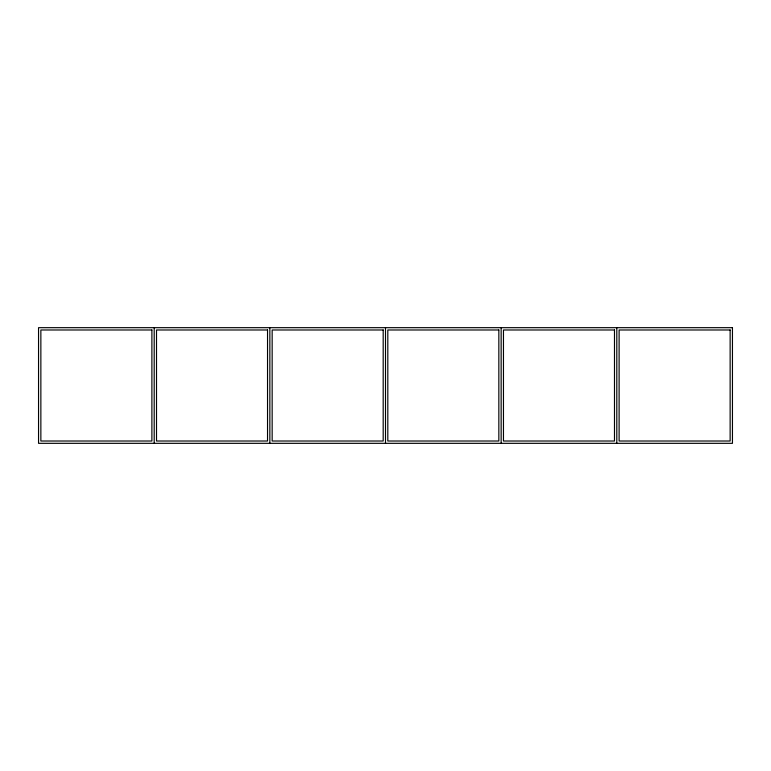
<?xml version="1.0" encoding="UTF-8"?>
<svg xmlns="http://www.w3.org/2000/svg" width="771" height="771" viewBox="0 0 771 771"><rect width="100%" height="100%" fill="white"/><g stroke="black" fill="none" stroke-linecap="round" stroke-linejoin="round"><path stroke-width="1.16" d="M616.8 327.675L616.8 443.325M501.15 327.675L501.15 443.325M385.5 327.675L385.5 443.325M269.85 327.675L269.85 443.325M154.2 327.675L154.2 443.325M732.45 327.675L38.55 327.675L38.55 443.325L732.45 443.325L732.45 327.675M151.887 329.988L40.863 329.988L40.863 441.012L151.887 441.012L151.887 329.988M267.537 329.988L156.513 329.988L156.513 441.012L267.537 441.012L267.537 329.988M383.187 329.988L272.163 329.988L272.163 441.012L383.187 441.012L383.187 329.988M498.837 329.988L387.813 329.988L387.813 441.012L498.837 441.012L498.837 329.988M614.487 329.988L503.463 329.988L503.463 441.012L614.487 441.012L614.487 329.988M730.137 329.988L619.113 329.988L619.113 441.012L730.137 441.012L730.137 329.988"/></g></svg>
